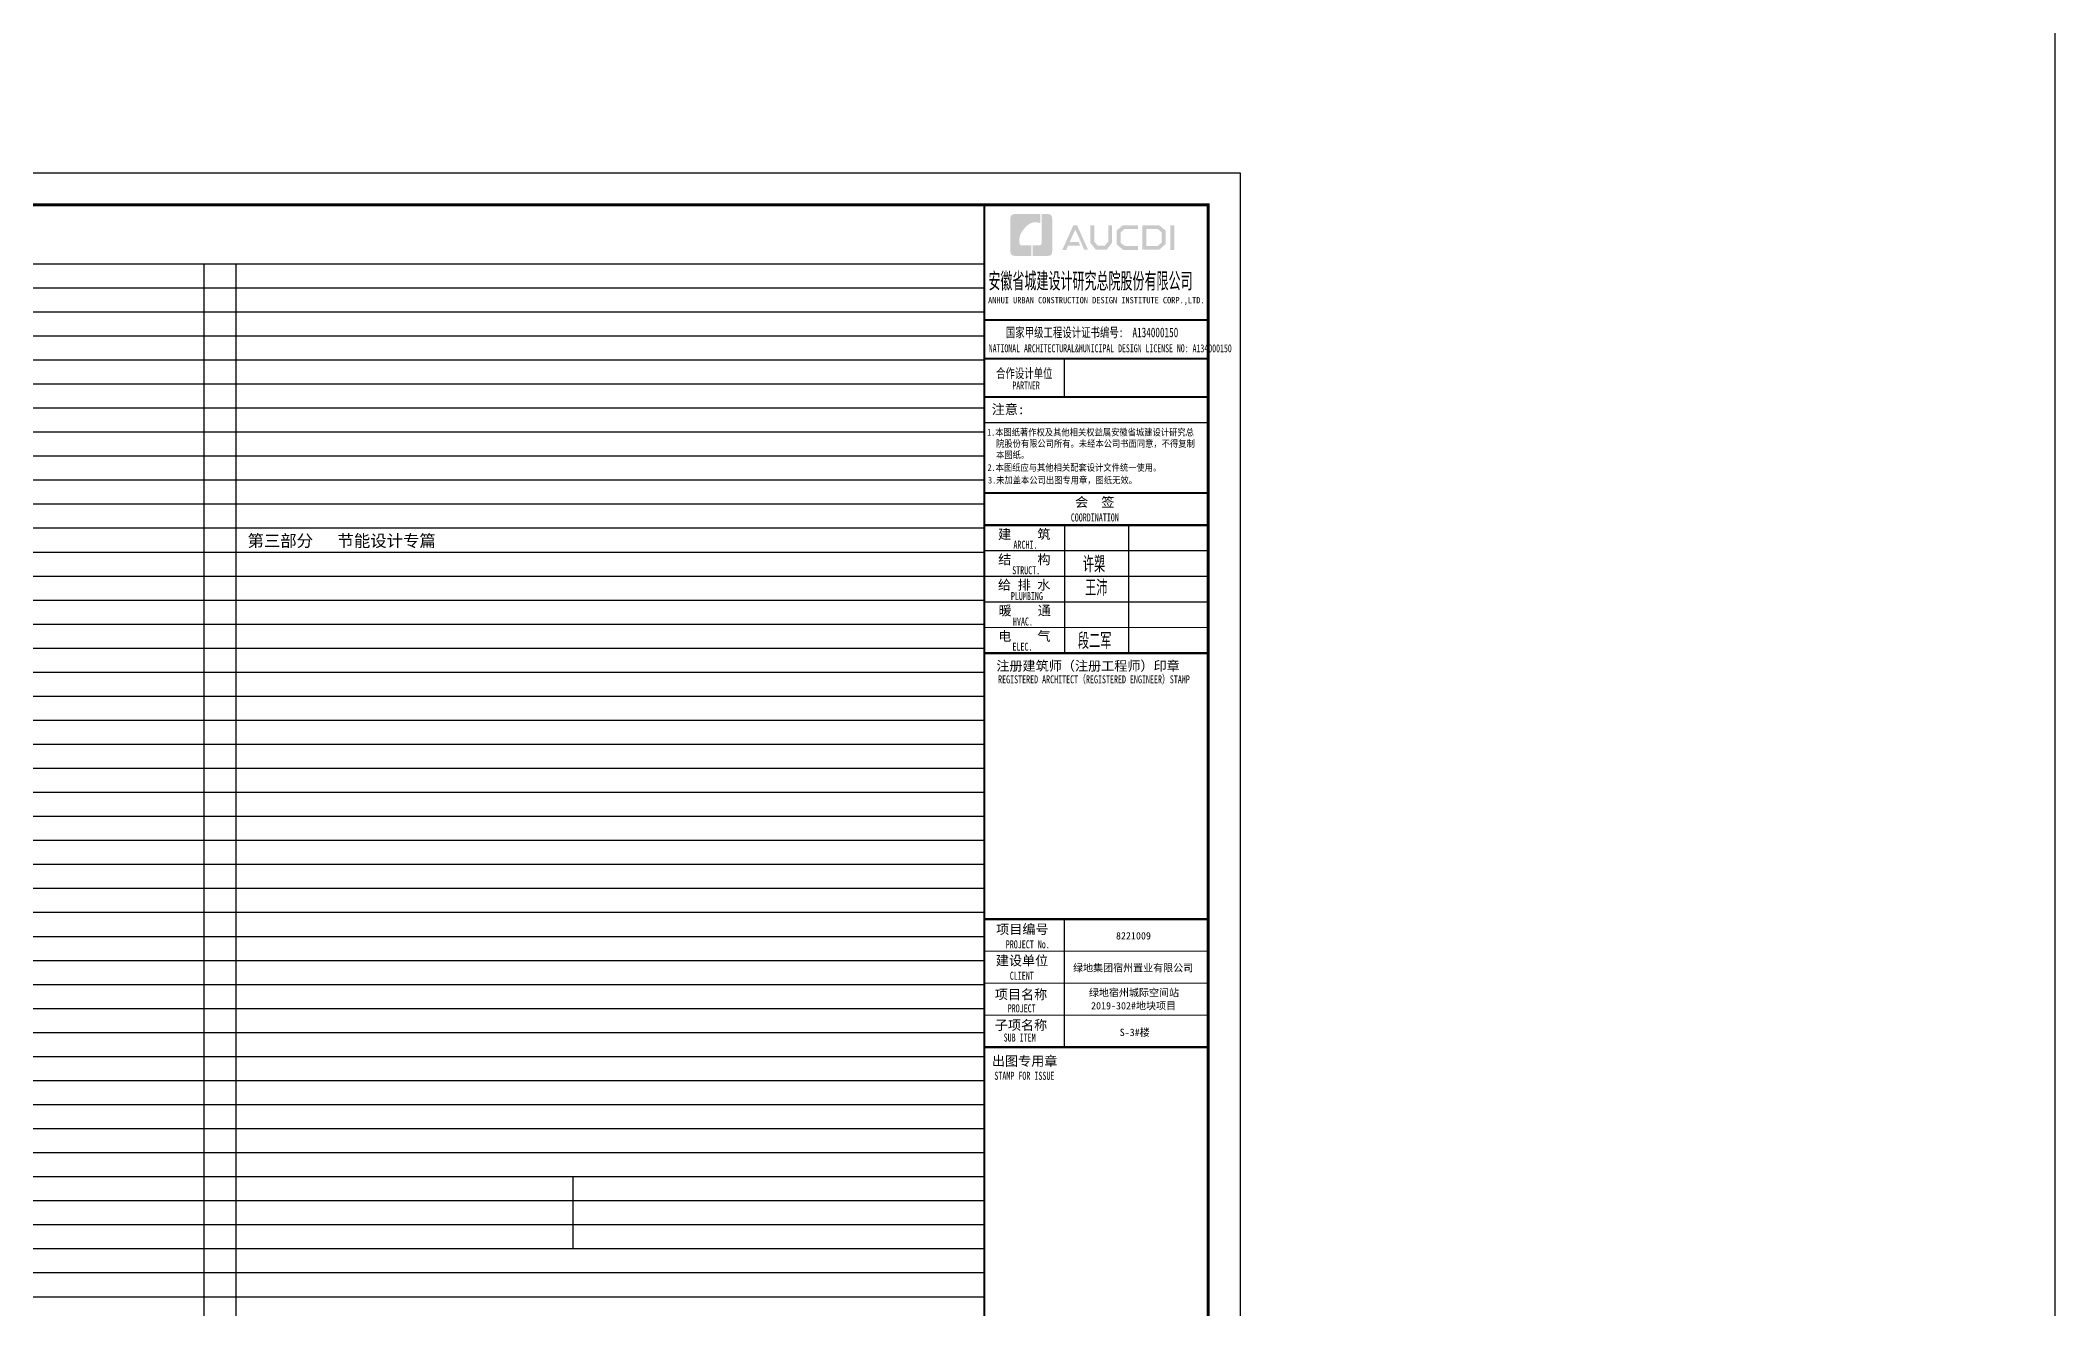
# Model space of a CAD drawing. Extents: x 1188826 to 1909461, y 608442 to 1651179.
# Drawn here: x 1690573 to 1753497, y 1367879 to 1407480 of the extents above; entities that cross this region are included whole.
import ezdxf

# ---------------------------------------------------------------- set-up
doc = ezdxf.new("R2010")
doc.units = 0
doc.header["$LTSCALE"] = 1000
doc.header["$MEASUREMENT"] = 0
for name, color, linetype in [('Defpoint', 7, 'Continuous'), ('图框', 140, 'Continuous'), ('图签文字', 147, 'Continuous')]:
    doc.layers.add(name, color=color, linetype=linetype)
doc.layers.add('DIM_MODI', color=1, linetype='Continuous', plot=False)
for name, color, linetype, lineweight in [('S-1-TEXT', 7, 'Continuous', 18), ('WALL', 9, 'Continuous', 40), ('图签', 147, 'Continuous', 18)]:
    doc.layers.add(name, color=color, linetype=linetype, lineweight=lineweight)
doc.styles.add('HT', font='simhei.ttf')
doc.styles.add('宋体', font='', dxfattribs={"height": 50})
doc.styles.add('建筑图签-1', font='simhei.ttf', dxfattribs={"width": 0.7})
doc.styles.add('建筑图签-2', font='TXT.shx', dxfattribs={"width": 0.5, "bigfont": 'HZTXT.shx'})
doc.styles.add('黑体', font='simhei.ttf')
doc.styles.get('宋体').set_extended_font_data('SimSun')

# ---------------------------------------------------------------- blocks, each defined once
blk = doc.blocks.new('院标1')
h = blk.add_hatch(color=150)
h.dxf.hatch_style = 1
h.set_gradient(color1=(33, 113, 253), color2=(33, 113, 253), tint=1, name='INVCURVED')
edge = h.paths.add_edge_path()
edge.add_spline(control_points=[(116373, 648379), (116379, 648379), (116382, 648379), (116391, 648379), (116391, 648379), (116391, 648379), (116616, 648379), (116616, 648379), (116616, 648379), (116616, 648379), (116616, 648054), (116616, 648054), (116616, 648054), (116616, 648054), (116108, 648054), (116108, 648054), (116108, 648054), (116028, 648054), (115963, 648111), (115963, 648199), (115963, 648199), (115963, 648199), (115963, 649215), (115963, 649215), (115963, 649215), (115963, 649295), (116018, 649360), (116108, 649360), (116108, 649360), (116108, 649360), (116897, 649360), (116897, 649360), (116897, 649360), (116897, 649360), (116897, 649080), (116897, 649080), (116897, 649080), (116897, 649080), (116566, 649140), (116356, 648859), (116356, 648859), (116245, 648719), (116240, 648545), (116247, 648466), (116247, 648466), (116254, 648386), (116247, 648466), (116247, 648466), (116247, 648466), (116247, 648466), (116258, 648374), (116373, 648379)], knot_values=[0, 0, 0, 0, 0.071429, 0.071429, 0.071429, 0.107143, 0.142857, 0.142857, 0.142857, 0.178571, 0.214286, 0.214286, 0.214286, 0.25, 0.285714, 0.285714, 0.285714, 0.321429, 0.357143, 0.357143, 0.357143, 0.392857, 0.428571, 0.428571, 0.428571, 0.464286, 0.5, 0.5, 0.5, 0.535714, 0.571429, 0.571429, 0.571429, 0.607143, 0.642857, 0.642857, 0.642857, 0.678571, 0.714286, 0.714286, 0.714286, 0.75, 0.785714, 0.785714, 0.785714, 0.821429, 0.857143, 0.857143, 0.857143, 0.928571, 1, 1, 1, 1], degree=3, periodic=0)
h = blk.add_hatch(color=150)
h.dxf.hatch_style = 1
h.set_gradient(color1=(33, 113, 253), color2=(33, 113, 253), tint=1, name='INVCURVED')
edge = h.paths.add_edge_path()
edge.add_spline(control_points=[(117268, 649215), (117268, 649215), (117268, 648199), (117268, 648199), (117268, 648199), (117268, 648114), (117212, 648054), (117123, 648054), (117123, 648054), (117123, 648054), (116663, 648054), (116663, 648054), (116663, 648054), (116663, 648054), (116663, 648379), (116663, 648379), (116663, 648379), (116663, 648379), (116865, 648379), (116865, 648379), (116865, 648379), (116907, 648379), (116941, 648413), (116941, 648455), (116941, 648455), (116941, 648455), (116941, 649360), (116941, 649360), (116941, 649360), (116941, 649360), (117123, 649360), (117123, 649360), (117123, 649360), (117204, 649360), (117268, 649306), (117268, 649215)], knot_values=[0, 0, 0, 0, 0.1, 0.1, 0.1, 0.15, 0.2, 0.2, 0.2, 0.25, 0.3, 0.3, 0.3, 0.35, 0.4, 0.4, 0.4, 0.45, 0.5, 0.5, 0.5, 0.55, 0.6, 0.6, 0.6, 0.65, 0.7, 0.7, 0.7, 0.75, 0.8, 0.8, 0.8, 0.9, 1, 1, 1, 1], degree=3, periodic=0)
blk = doc.blocks.new('21415451')
at = {"layer": '图框'}
h = blk.add_hatch(color=256, dxfattribs=at)
h.paths.add_polyline_path([(5808, 56758), (5934, 56758), (5934, 55988), (5808, 55988)])
h.paths.add_polyline_path([(5056, 56642), (5056, 56116), (5416, 56116), (5540, 56223), (5540, 56541), (5420, 56642)], flags=16)
h.paths.add_polyline_path([(4938, 56760), (4938, 55998), (5460, 55998), (5659, 56168), (5659, 56596), (5463, 56760)])
h.paths.add_polyline_path([(4795, 56764), (4795, 56648), (4388, 56648), (4255, 56537), (4255, 56218), (4388, 56115), (4797, 56115), (4797, 55993), (4333, 55993), (4131, 56168), (4131, 56596), (4329, 56764)])
h.paths.add_polyline_path([(3312, 56762), (3432, 56762), (3432, 56251), (3546, 56120), (3757, 56120), (3871, 56251), (3871, 56762), (3985, 56762), (3985, 56214), (3821, 55997), (3483, 55997), (3312, 56216)])
h.paths.add_polyline_path([(2780, 56760), (2897, 56760), (3239, 55996), (3123, 55996), (2842, 56630), (2667, 56242), (2938, 56242), (2999, 56127), (2618, 56127), (2559, 55994), (2436, 55994)])
for p, q in [((0, 53800), (7000, 53800)), ((0, 53800), (7000, 53800)), ((0, 52600), (7000, 52600))]:
    blk.add_line(p, q, dxfattribs=at)
for points, const_width in [([(0, 0), (0, 57400)], 70), ([(0, 53800), (7000, 53800)], 60), ([(0, 52600), (7000, 52600)], 60), ([(0, 52600), (7000, 52600)], 60), ([(2500, 52600), (2500, 51400)], 35), ([(0, 51400), (7000, 51400)], 60), ([(0, 51400), (7000, 51400)], 60), ([(0, 50599), (7000, 50599)], 35), ([(8, 48400), (7008, 48400)], 60), ([(8, 47400), (7008, 47400)], 70), ([(8, 47400), (7008, 47400)], 70), ([(2508, 47400), (2508, 43400)], 35), ([(4508, 47400), (4508, 43400)], 35), ([(8, 46600), (7008, 46600)], 35), ([(8, 45800), (7008, 45800)], 35), ([(8, 45000), (7008, 45000)], 35), ([(8, 44200), (7008, 44200)], 35), ([(8, 43400), (7008, 43400)], 70), ([(0, 35100), (7000, 35100)], 70), ([(0, 35100), (7000, 35100)], 70), ([(2500, 31100), (2500, 35100)], 35), ([(0, 34100), (7000, 34100)], 35), ([(0, 33100), (7000, 33100)], 35), ([(0, 32100), (7000, 32100)], 35), ([(7000, 31100), (0, 31100)], 70)]:
    blk.add_lwpolyline(points, dxfattribs=dict(at, const_width=const_width))
blk.add_blockref('院标1', (-115149, -592249))
for s, height, style, width, p in [('ANHUI URBAN CONSTRUCTION DESIGN INSTITUTE CORP.,LTD.', 200, '建筑图签-1', 0.91, (118, 54322)), ('NATIONAL ARCHITECTURAL&MUNICIPAL DESIGN LICENSE NO: A134000150', 250, '建筑图签-1', 0.6, (137, 52795)), ('PARTNER', 250, '建筑图签-1', 0.6, (875, 51634)), ('1.本图纸著作权及其他相关权益属安徽省城建设计研究总', 210, 'HT', 0.88, (86, 50193)), ('本图纸。', 210, 'HT', 0.88, (365, 49489)), ('院股份有限公司所有。未经本公司书面同意，不得复制', 210, 'HT', 0.88, (365, 49839)), (' 2.本图纸应与其他相关配套设计文件统一使用。 ', 210, 'HT', 0.88, (-25, 49092)), ('3.未加盖本公司出图专用章，图纸无效。', 210, 'HT', 0.88, (118, 48698)), ('COORDINATION', 250, '建筑图签-1', 0.7, (2700, 47513)), ('ARCHI.', 250, '建筑图签-1', 0.7, (909, 46662)), ('STRUCT.', 250, '建筑图签-1', 0.7, (870, 45865)), ('PLUMBING', 250, '建筑图签-1', 0.7, (829, 45058)), ('HVAC.', 250, '建筑图签-1', 0.7, (894, 44265)), ('ELEC.', 250, '建筑图签-1', 0.7, (878, 43480)), ('REGISTERED ARCHITECT（REGISTERED ENGINEER）STAMP', 250, '建筑图签-1', 0.7, (429, 42459)), ('PROJECT No.', 250, '建筑图签-1', 0.7, (670, 34185, -1799)), ('CLIENT', 250, '建筑图签-1', 0.7, (794, 33206)), ('PROJECT', 250, '建筑图签-1', 0.7, (729, 32187)), ('SUB ITEM', 250, '建筑图签-1', 0.7, (602, 31276)), ('STAMP FOR ISSUE', 250, '建筑图签-1', 0.7, (313, 30081))]:
    blk.add_text(s, height=height, dxfattribs=dict(at, style=style, width=width)).set_placement(p)
at = {"layer": '图签', "color": 2, "style": '宋体'}
for s, height, p in [('8221009 ', 229.3, (4112, 34462)), ('绿地集团宿州置业有限公司', 229.34, (2771, 33462)), ('绿地宿州城际空间站', 229.3, (3266, 32688)), ('2019-302#地块项目', 229.34, (3333, 32279)), ('S-3#楼', 229.3, (4229, 31448))]:
    blk.add_text(s, height=height, dxfattribs=at).set_placement(p)
at = {"layer": '图签文字', "color": 7, "style": '建筑图签-1'}
for s, height, width, p in [('安徽省城建设计研究总院股份有限公司', 500, 0.55, (128, 54777)), ('国家甲级工程设计证书编号:  A134000150', 300, 0.7, (672, 53267)), ('合作设计单位', 300, 0.7, (365, 51990))]:
    blk.add_text(s, height=height, dxfattribs=dict(at, width=width)).set_placement(p)
for s, p in [('注意:', (231, 50863)), ('会  签', (2835, 47968)), ('建    筑', (430, 46967)), ('结    构', (434, 46179)), ('给 排 水', (425, 45385)), ('暖    通', (443, 44582)), ('电    气', (433, 43782)), ('注册建筑师（注册工程师）印章', (375, 42854)), ('项目编号', (368, 34632)), ('建设单位', (360, 33655)), ('项目名称', (327, 32597)), ('子项名称', (327, 31640)), ('出图专用章', (236, 30518))]:
    blk.add_text(s, height=300, dxfattribs=at).set_placement(p)
at = {"layer": '图签文字', "color": 1, "style": '建筑图签-2', "width": 0.7}
for s, p in [('许槊', (3075, 45928)), ('王沛', (3146, 45187)), ('段二军', (2921, 43532))]:
    blk.add_text(s, height=500, dxfattribs=at).set_placement(p)

msp = doc.modelspace()

# ---------------------------------------------------------------- linework, layer by layer
at = {"layer": 'Defpoint', "color": 252}
for p, q in [((1646455, 1400504), (1720055, 1400504)), ((1695684, 1400504), (1720055, 1400504)), ((1695684, 1400504), (1695684, 1345004)), ((1696684, 1400504), (1696684, 1345004)), ((1720055, 1400504), (1720055, 1345004)), ((1646455, 1399754), (1720055, 1399754)), ((1695684, 1399754), (1720055, 1399754)), ((1646455, 1399004), (1720055, 1399004)), ((1646455, 1398254), (1720055, 1398254)), ((1646455, 1397504), (1720055, 1397504)), ((1646455, 1396754), (1720055, 1396754)), ((1646455, 1396004), (1720055, 1396004)), ((1646455, 1395254), (1720055, 1395254)), ((1646455, 1394504), (1720055, 1394504)), ((1646455, 1393754), (1720055, 1393754)), ((1646455, 1393004), (1720055, 1393004)), ((1646455, 1392254), (1720055, 1392254)), ((1646455, 1391504), (1720055, 1391504)), ((1646455, 1390754), (1720055, 1390754)), ((1646455, 1390004), (1720055, 1390004)), ((1646455, 1389254), (1720055, 1389254)), ((1646455, 1388504), (1720055, 1388504)), ((1646455, 1387754), (1720055, 1387754)), ((1646455, 1387004), (1720055, 1387004)), ((1646455, 1386254), (1720055, 1386254)), ((1646455, 1385504), (1720055, 1385504)), ((1646455, 1384754), (1720055, 1384754)), ((1646455, 1384004), (1720055, 1384004)), ((1646455, 1383254), (1720055, 1383254)), ((1646455, 1382504), (1720055, 1382504)), ((1646455, 1381754), (1720055, 1381754)), ((1646455, 1381004), (1720055, 1381004)), ((1646455, 1380254), (1720055, 1380254)), ((1646455, 1379504), (1720055, 1379504)), ((1646455, 1378754), (1720055, 1378754)), ((1646455, 1378004), (1720055, 1378004)), ((1646455, 1377254), (1720055, 1377254)), ((1646455, 1376504), (1720055, 1376504)), ((1646455, 1375754), (1720055, 1375754)), ((1646455, 1375004), (1720055, 1375004)), ((1646455, 1374254), (1720055, 1374254)), ((1646455, 1373504), (1720055, 1373504)), ((1646455, 1372754), (1720055, 1372754)), ((1646455, 1372004), (1720055, 1372004)), ((1707213, 1372004), (1707213, 1369754)), ((1646455, 1371254), (1720055, 1371254)), ((1646455, 1370504), (1720055, 1370504)), ((1646455, 1369754), (1720055, 1369754)), ((1646455, 1369004), (1720055, 1369004)), ((1646455, 1368254), (1720055, 1368254))]:
    msp.add_line(p, q, dxfattribs=at)
at = {"layer": 'DIM_MODI'}
msp.add_lwpolyline([(1627649, 1491745), (1753497, 1491745), (1753497, 1258459), (1627649, 1258459)], close=True, dxfattribs=at)
at = {"layer": '图框'}
msp.add_lwpolyline([(1643955, 1403344), (1728055, 1403344), (1728055, 1343944), (1643955, 1343944)], close=True, dxfattribs=at)
msp.add_lwpolyline([(1643955, 1403344), (1728055, 1403344), (1728055, 1343944), (1643955, 1343944)], close=True, dxfattribs=at)
at = {"layer": '图框', "const_width": 100}
msp.add_lwpolyline([(1727055, 1344944), (1727055, 1402344), (1646455, 1402344), (1646455, 1344944)], close=True, dxfattribs=at)

# ---------------------------------------------------------------- block references
at = {"layer": 'WALL'}
msp.add_blockref('21415451', (1720062, 1344944), dxfattribs=at)

# ---------------------------------------------------------------- texts
at = {"layer": 'S-1-TEXT', "color": 7, "style": '黑体'}
msp.add_text('第三部分   节能设计专篇', height=375, dxfattribs=at).set_placement((1697047, 1391667))

doc.saveas('drawing.dxf')
